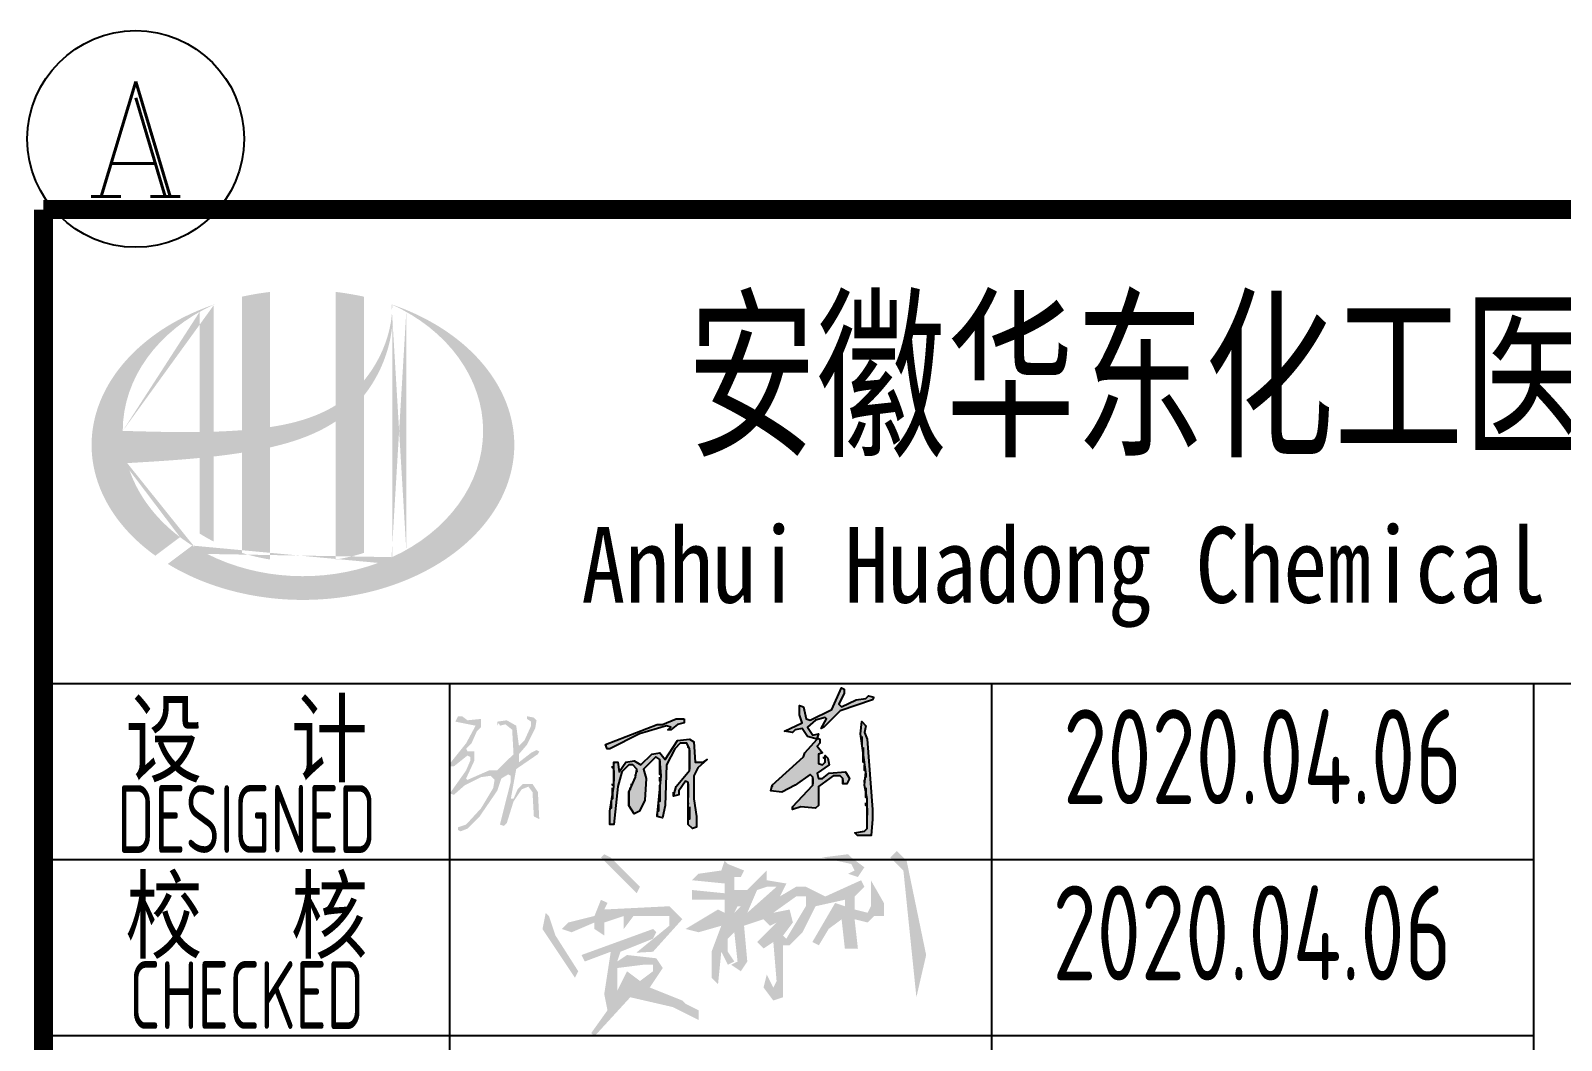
# Model space of a CAD drawing. Extents: x 4689302 to 7068445, y -422737 to 2032183.
# Drawn here: x 4753860 to 4759509, y -418305 to -414577 of the extents above; entities that cross this region are included whole.
import ezdxf
from ezdxf.enums import TextEntityAlignment as Align

# ---------------------------------------------------------------- set-up
doc = ezdxf.new("R2010")
doc.units = 0
doc.header["$LTSCALE"] = 1000
doc.header["$MEASUREMENT"] = 0
doc.layers.get('0').update_dxf_attribs({"linetype": 'CONTINUOUS'})
doc.layers.add('AXIS', color=3, linetype='CONTINUOUS')
doc.layers.add('AXIS_TEXT', color=7, linetype='CONTINUOUS')
doc.styles.add('_TCH_AXIS', font='COMPLEX', dxfattribs={"bigfont": 'GBCBIG'})
doc.styles.add('AHD_TQ', font='sceie.shx', dxfattribs={"bigfont": 'sceic.shx'})
doc.styles.add('AHD_TQ_S', font='')
doc.styles.add('COMPLEX', font='COMPLEX')
doc.styles.add('sceie', font='SCEIE', dxfattribs={"width": 0.75, "bigfont": 'SCEIC'})
doc.styles.get('AHD_TQ_S').set_extended_font_data('SimSun')

# ---------------------------------------------------------------- blocks, each defined once
blk = doc.blocks.new('_AXISO')
blk.add_circle((0, 0), 0.5)
at = {"layer": 'AXIS_TEXT', "style": 'COMPLEX', "width": 1.041667}
blk.add_attdef('A', text='', height=0.56, dxfattribs=at).set_placement((-0.25, -0.28), (0.25, -0.28), align=Align.FIT)

msp = doc.modelspace()

# ---------------------------------------------------------------- hatches: boundary and pattern name
h = msp.add_hatch(color=256)
edge = h.paths.add_edge_path()
edge.add_spline(control_points=[(4754743.7, -416115.7), (4754749.8, -416114.3), (4754755.9, -416112.9), (4754805, -416101), (4754847.6, -416088), (4754922.6, -416056.9), (4754955.5, -416039.9), (4754986.4, -416019.3)], knot_values=[61.629012, 61.629012, 61.629012, 61.629012, 63.330431, 63.330431, 75.353634, 75.353634, 85.398649, 85.398649, 85.398649, 85.398649], degree=3, periodic=0)
edge.add_line((4754986.4, -416019.3), (4754986.4, -416529.5))
edge.add_spline(control_points=[(4754986.4, -416529.5), (4755003.5, -416526.8), (4755020.5, -416523.5), (4755055.3, -416515.4), (4755073, -416510.6), (4755090.4, -416505.1)], knot_values=[4.908456, 4.908456, 4.908456, 4.908456, 4.992821, 4.992821, 5.083034, 5.083034, 5.083034, 5.083034], degree=3, periodic=0)
edge.add_line((4755090.4, -416505.1), (4755090.4, -415923.7))
edge.add_spline(control_points=[(4755090.4, -415923.7), (4755099, -415912.7), (4755107.2, -415901.4), (4755133.3, -415861.7), (4755149, -415831.8), (4755178.2, -415759), (4755189.4, -415715.2), (4755194.1, -415669.9), (4755194.3, -415668.6), (4755194.4, -415667.3)], knot_values=[97.991744, 97.991744, 97.991744, 97.991744, 101.64219, 101.64219, 110.337975, 110.337975, 121.934322, 121.934322, 122.270691, 122.270691, 122.270691, 122.270691], degree=3, periodic=0)
edge.add_line((4755194.4, -415667.3), (4755194.4, -415596.9))
edge.add_spline(control_points=[(4755194.4, -415596.9), (4755194.3, -415604.6), (4755193.9, -415612.2), (4755193.4, -415619.9)], knot_values=[126.194075, 126.194075, 126.194075, 126.194075, 128.396762, 128.396762, 128.396762, 128.396762], degree=3, periodic=0)
edge.add_spline(control_points=[(4755193.4, -415619.9), (4755192.9, -415626.1), (4755192.3, -415632.3), (4755191.5, -415638.5)], knot_values=[124.417049, 124.417049, 124.417049, 124.417049, 126.194075, 126.194075, 126.194075, 126.194075], degree=3, periodic=0)
edge.add_spline(control_points=[(4755191.5, -415638.5), (4755190.4, -415647.7), (4755188.9, -415656.8), (4755187.1, -415665.9)], knot_values=[121.80529, 121.80529, 121.80529, 121.80529, 124.417049, 124.417049, 124.417049, 124.417049], degree=3, periodic=0)
edge.add_spline(control_points=[(4755187.1, -415665.9), (4755184.7, -415678.1), (4755181.8, -415690.2), (4755178.3, -415702.2)], knot_values=[118.31574, 118.31574, 118.31574, 118.31574, 121.80529, 121.80529, 121.80529, 121.80529], degree=3, periodic=0)
edge.add_spline(control_points=[(4755178.3, -415702.2), (4755174.8, -415714.3), (4755170.7, -415726.3), (4755166.2, -415738.2)], knot_values=[114.795988, 114.795988, 114.795988, 114.795988, 118.31574, 118.31574, 118.31574, 118.31574], degree=3, periodic=0)
edge.add_spline(control_points=[(4755166.2, -415738.2), (4755161.7, -415749.9), (4755156.7, -415761.4), (4755151.3, -415772.8)], knot_values=[111.329641, 111.329641, 111.329641, 111.329641, 114.795988, 114.795988, 114.795988, 114.795988], degree=3, periodic=0)
edge.add_spline(control_points=[(4755151.3, -415772.8), (4755145.8, -415784.3), (4755139.8, -415795.7), (4755133.3, -415806.7)], knot_values=[107.79529, 107.79529, 107.79529, 107.79529, 111.329641, 111.329641, 111.329641, 111.329641], degree=3, periodic=0)
edge.add_spline(control_points=[(4755133.3, -415806.7), (4755127, -415817.6), (4755120.3, -415828.1), (4755113.2, -415838.4)], knot_values=[104.343579, 104.343579, 104.343579, 104.343579, 107.79529, 107.79529, 107.79529, 107.79529], degree=3, periodic=0)
edge.add_spline(control_points=[(4755113.2, -415838.4), (4755105.9, -415848.8), (4755098.3, -415858.8), (4755090.4, -415868.5)], knot_values=[100.8507, 100.8507, 100.8507, 100.8507, 104.343579, 104.343579, 104.343579, 104.343579], degree=3, periodic=0)
edge.add_line((4755090.4, -415868.5), (4755090.4, -415559.2))
edge.add_spline(control_points=[(4755090.4, -415559.2), (4755056.3, -415551.7), (4755021.5, -415545.8), (4754986.4, -415541.7)], knot_values=[4.423999, 4.423999, 4.423999, 4.423999, 4.558741, 4.558741, 4.558741, 4.558741], degree=3, periodic=0)
edge.add_line((4754986.4, -415541.7), (4754986.4, -415959.8))
edge.add_spline(control_points=[(4754986.4, -415959.8), (4754914.4, -416004.4), (4754830.2, -416027.6), (4754743.7, -416040.6)], knot_values=[63.246215, 63.246215, 63.246215, 63.246215, 87.689124, 87.689124, 87.689124, 87.689124], degree=3, periodic=0)
edge.add_line((4754743.7, -416040.6), (4754743.7, -415541.7))
edge.add_spline(control_points=[(4754743.7, -415541.7), (4754708.5, -415545.8), (4754673.8, -415551.7), (4754639.7, -415559.2)], knot_values=[4.866038, 4.866038, 4.866038, 4.866038, 5.000777, 5.000777, 5.000777, 5.000777], degree=3, periodic=0)
edge.add_line((4754639.7, -415559.2), (4754639.7, -416052.1))
edge.add_spline(control_points=[(4754639.7, -416052.1), (4754638, -416052.2), (4754603.1, -416054.8), (4754568.5, -416056.6), (4754535.7, -416057.6)], knot_values=[43.657356, 43.657356, 43.657356, 43.657356, 44.134253, 53.497092, 53.497092, 53.497092, 53.497092], degree=3, periodic=0)
edge.add_line((4754535.7, -416057.6), (4754535.7, -415588.5))
edge.add_spline(control_points=[(4754535.7, -415588.5), (4754518.7, -415594.3), (4754501.9, -415600.6), (4754485.5, -415607.4)], knot_values=[5.14157, 5.14157, 5.14157, 5.14157, 5.212921, 5.212921, 5.212921, 5.212921], degree=3, periodic=0)
edge.add_spline(control_points=[(4754485.5, -415607.4), (4754478.6, -415610.2), (4754471.8, -415613.1), (4754439.5, -415627.3), (4754415, -415639.5), (4754391.5, -415652.7)], knot_values=[5.212921, 5.212921, 5.212921, 5.212921, 5.24296, 5.24296, 5.355623, 5.355623, 5.355623, 5.355623], degree=3, periodic=0)
edge.add_spline(control_points=[(4754391.5, -415652.7), (4754376.6, -415661.1), (4754362.2, -415669.8), (4754348.2, -415678.9)], knot_values=[5.355623, 5.355623, 5.355623, 5.355623, 5.426974, 5.426974, 5.426974, 5.426974], degree=3, periodic=0)
edge.add_spline(control_points=[(4754348.2, -415678.9), (4754340.8, -415683.8), (4754333.5, -415688.7), (4754320, -415698.2), (4754313.8, -415702.7), (4754307.6, -415707.3)], knot_values=[5.426974, 5.426974, 5.426974, 5.426974, 5.464765, 5.464765, 5.498325, 5.498325, 5.498325, 5.498325], degree=3, periodic=0)
edge.add_spline(control_points=[(4754307.6, -415707.3), (4754281.6, -415726.9), (4754257.5, -415747.7), (4754235.6, -415769.7)], knot_values=[5.498325, 5.498325, 5.498325, 5.498325, 5.641027, 5.641027, 5.641027, 5.641027], degree=3, periodic=0)
edge.add_spline(control_points=[(4754235.6, -415769.7), (4754228.6, -415776.7), (4754221.9, -415783.8), (4754201.4, -415806.4), (4754188.5, -415822.2), (4754176.7, -415838.4)], knot_values=[5.641027, 5.641027, 5.641027, 5.641027, 5.686569, 5.686569, 5.783729, 5.783729, 5.783729, 5.783729], degree=3, periodic=0)
edge.add_spline(control_points=[(4754176.7, -415838.4), (4754161.6, -415859.2), (4754148.3, -415880.6), (4754135.2, -415905.6), (4754133.6, -415908.7), (4754132, -415911.9)], knot_values=[5.783729, 5.783729, 5.783729, 5.783729, 5.908374, 5.908374, 5.92643, 5.92643, 5.92643, 5.92643], degree=3, periodic=0)
edge.add_spline(control_points=[(4754132, -415911.9), (4754119.5, -415937), (4754109.5, -415962.7), (4754102, -415988.6)], knot_values=[5.92643, 5.92643, 5.92643, 5.92643, 6.069132, 6.069132, 6.069132, 6.069132], degree=3, periodic=0)
edge.add_spline(control_points=[(4754102, -415988.6), (4754098.8, -415999.7), (4754096, -416010.9), (4754090.6, -416037), (4754088.4, -416052.1), (4754086.9, -416067.1)], knot_values=[6.069132, 6.069132, 6.069132, 6.069132, 6.130179, 6.130179, 6.211834, 6.211834, 6.211834, 6.211834], degree=3, periodic=0)
edge.add_spline(control_points=[(4754086.9, -416067.1), (4754085.7, -416080.3), (4754085, -416093.5), (4754085, -416106.7)], knot_values=[6.211834, 6.211834, 6.211834, 6.211834, 6.283185, 6.283185, 6.283185, 6.283185], degree=3, periodic=0)
edge.add_spline(control_points=[(4754085, -416106.7), (4754085, -416116), (4754085.4, -416125.4), (4754086, -416134.7)], knot_values=[6.283185, 6.283185, 6.283185, 6.283185, 6.333655, 6.333655, 6.333655, 6.333655], degree=3, periodic=0)
edge.add_spline(control_points=[(4754086, -416134.7), (4754087.2, -416153.3), (4754089.8, -416171.9), (4754093.5, -416190.5)], knot_values=[6.333655, 6.333655, 6.333655, 6.333655, 6.434594, 6.434594, 6.434594, 6.434594], degree=3, periodic=0)
edge.add_spline(control_points=[(4754093.5, -416190.5), (4754093.8, -416191.7), (4754094, -416192.9), (4754098, -416211.4), (4754102.7, -416228.6), (4754108.6, -416245.6)], knot_values=[6.434594, 6.434594, 6.434594, 6.434594, 6.441278, 6.441278, 6.535532, 6.535532, 6.535532, 6.535532], degree=3, periodic=0)
edge.add_spline(control_points=[(4754108.6, -416245.6), (4754114.8, -416263.8), (4754122.3, -416281.9), (4754131.1, -416299.7)], knot_values=[6.535532, 6.535532, 6.535532, 6.535532, 6.636471, 6.636471, 6.636471, 6.636471], degree=3, periodic=0)
edge.add_spline(control_points=[(4754131.1, -416299.7), (4754133.3, -416304.1), (4754135.6, -416308.6), (4754144.9, -416326.2), (4754152.6, -416339.3), (4754161, -416352.1)], knot_values=[6.636471, 6.636471, 6.636471, 6.636471, 6.661894, 6.661894, 6.73741, 6.73741, 6.73741, 6.73741], degree=3, periodic=0)
edge.add_spline(control_points=[(4754161, -416352.1), (4754172.2, -416369.3), (4754184.5, -416386.1), (4754198.1, -416402.5)], knot_values=[6.73741, 6.73741, 6.73741, 6.73741, 6.838349, 6.838349, 6.838349, 6.838349], degree=3, periodic=0)
edge.add_spline(control_points=[(4754198.1, -416402.5), (4754204, -416409.6), (4754210.1, -416416.7), (4754224.7, -416432.6), (4754233.2, -416441.5), (4754242.1, -416450.1)], knot_values=[6.838349, 6.838349, 6.838349, 6.838349, 6.88251, 6.88251, 6.939288, 6.939288, 6.939288, 6.939288], degree=3, periodic=0)
edge.add_spline(control_points=[(4754242.1, -416450.1), (4754257.9, -416465.5), (4754274.7, -416480.3), (4754292.6, -416494.5)], knot_values=[6.939288, 6.939288, 6.939288, 6.939288, 7.040227, 7.040227, 7.040227, 7.040227], degree=3, periodic=0)
edge.add_spline(control_points=[(4754292.6, -416494.5), (4754301.6, -416501.6), (4754310.8, -416508.6), (4754320.2, -416515.3)], knot_values=[7.040227, 7.040227, 7.040227, 7.040227, 7.090696, 7.090696, 7.090696, 7.090696], degree=3, periodic=0)
edge.add_line((4754320.2, -416515.3), (4754411.4, -416447))
edge.add_ellipse((4754865, -416054.7), major_axis=(665, 0), ratio=0.806676, start_angle=192.819, end_angle=226.9853, ccw=False)
edge.add_spline(control_points=[(4754216.6, -416173.7), (4754240.6, -416172.2), (4754264.7, -416170.8), (4754353.4, -416165.3), (4754418.2, -416160.9), (4754483.7, -416154.6)], knot_values=[11.398263, 11.398263, 11.398263, 11.398263, 18.40729, 18.40729, 37.18094, 37.18094, 37.18094, 37.18094], degree=3, periodic=0)
edge.add_line((4754483.7, -416154.6), (4754483.7, -416433.7))
edge.add_spline(control_points=[(4754483.7, -416433.7), (4754487.3, -416435.9), (4754490.9, -416438.1), (4754507.8, -416448.3), (4754521.6, -416455.9), (4754535.7, -416463.1)], knot_values=[4.049945, 4.049945, 4.049945, 4.049945, 4.072021, 4.072021, 4.153257, 4.153257, 4.153257, 4.153257], degree=3, periodic=0)
edge.add_line((4754535.7, -416463.1), (4754535.7, -416149.2))
edge.add_spline(control_points=[(4754535.7, -416149.2), (4754567.9, -416145.5), (4754600.3, -416141.3), (4754635.1, -416135.9), (4754637.4, -416135.5), (4754639.7, -416135.2)], knot_values=[42.135009, 42.135009, 42.135009, 42.135009, 51.307228, 51.307228, 51.948574, 51.948574, 51.948574, 51.948574], degree=3, periodic=0)
edge.add_line((4754639.7, -416135.2), (4754639.7, -416505.1))
edge.add_spline(control_points=[(4754639.7, -416505.1), (4754673.3, -416515.7), (4754708.2, -416523.9), (4754743.7, -416529.5)], knot_values=[4.34174, 4.34174, 4.34174, 4.34174, 4.516316, 4.516316, 4.516316, 4.516316], degree=3, periodic=0)
edge.add_line((4754743.7, -416529.5), (4754743.7, -416115.7))
edge = h.paths.add_edge_path(flags=16)
edge.add_ellipse((4754865, -416054.7), major_axis=(665, 0), ratio=0.806676, start_angle=124.9875, end_angle=179.999, ccw=False)
edge.add_line((4754483.7, -415615.2), (4754483.7, -416058.8))
edge.add_spline(control_points=[(4754483.7, -416058.8), (4754388.4, -416060.1), (4754294.4, -416057.1), (4754200, -416054.7)], knot_values=[11.27373, 11.27373, 11.27373, 11.27373, 38.687513, 38.687513, 38.687513, 38.687513], degree=3, periodic=0)
edge = h.paths.add_edge_path()
edge.add_spline(control_points=[(4754366.2, -416545.8), (4754397.3, -416564.8), (4754430.4, -416582.1), (4754515, -416619.3), (4754568.3, -416637.2), (4754679, -416663.7), (4754736.5, -416672.5), (4754852.6, -416680.2), (4754911.3, -416679.3), (4755026.9, -416667.8), (4755083.7, -416657.3), (4755192.8, -416627.2), (4755244.9, -416607.7), (4755341.8, -416560.8), (4755386.6, -416533.5), (4755466.5, -416472.5), (4755501.7, -416439), (4755561, -416367.5), (4755585.2, -416329.6), (4755621.5, -416251.5), (4755633.8, -416211.3), (4755646.4, -416130.1), (4755646.7, -416089.1), (4755635.2, -416007.6), (4755623.4, -415967.1), (4755587.8, -415888.4), (4755564, -415850.2), (4755505.2, -415778), (4755470.1, -415744), (4755390.3, -415682.4), (4755345.6, -415654.7), (4755264.4, -415614.9), (4755230, -415600.7), (4755194.4, -415588.5)], knot_values=[0.886421, 0.886421, 0.886421, 0.886421, 1.040557, 1.040557, 1.261172, 1.261172, 1.481788, 1.481788, 1.702404, 1.702404, 1.92302, 1.92302, 2.143636, 2.143636, 2.364252, 2.364252, 2.584868, 2.584868, 2.805484, 2.805484, 3.026099, 3.026099, 3.246715, 3.246715, 3.46852, 3.46852, 3.690325, 3.690325, 3.91213, 3.91213, 4.133935, 4.133935, 4.283209, 4.283209, 4.283209, 4.283209], degree=3, periodic=0)
edge.add_line((4755194.4, -415588.5), (4755194.4, -415588.5))
edge.add_spline(control_points=[(4755194.4, -415588.6), (4755194.4, -415591.4), (4755194.4, -415594.1), (4755194.4, -415596.9)], knot_values=[128.396762, 128.396762, 128.396762, 128.396762, 129.192193, 129.192193, 129.192193, 129.192193], degree=3, periodic=0)
edge.add_line((4755194.4, -415596.9), (4755194.4, -416520.8))
edge.add_ellipse((4754865, -416054.7), major_axis=(665, 0), ratio=0.806676, start_angle=232.1054, end_angle=299.6833, ccw=False)
edge.add_line((4754456.6, -416478.1), (4754366.2, -416545.8))
edge = h.paths.add_edge_path(flags=16)
edge.add_ellipse((4754865, -416054.7), major_axis=(665, 0), ratio=0.806676, start_angle=304.9875, end_angle=415.0121, ccw=False)
edge.add_line((4755246.4, -416494.2), (4755246.4, -415615.2))
at = {"linetype": 'Continuous'}
h = msp.add_hatch(color=0, dxfattribs=at)
h.paths.add_polyline_path([(4755522.2, -417148.1), (4755522.2, -417118.1), (4755472.2, -417123.1), (4755452.2, -417108.1), (4755437.2, -417108.1), (4755427.2, -417128.1), (4755502.2, -417143.1), (4755467.2, -417208.1), (4755407.2, -417283.1), (4755407.2, -417293.1), (4755422.2, -417293.1), (4755472.2, -417253.1), (4755482.2, -417258.1), (4755482.2, -417273.1), (4755467.2, -417308.1), (4755407.2, -417393.1), (4755422.2, -417398.1), (4755462.2, -417363.1), (4755522.2, -417333.1), (4755557.2, -417328.1), (4755572.2, -417343.1), (4755567.2, -417373.1), (4755522.2, -417448.1), (4755467.2, -417508.1), (4755437.2, -417518.1), (4755437.2, -417528.1), (4755447.2, -417533.1), (4755472.2, -417523.1), (4755517.2, -417478.1), (4755582.2, -417383.1), (4755597.2, -417338.1), (4755622.2, -417323.1), (4755632.2, -417328.1), (4755632.2, -417348.1), (4755592.2, -417508.1), (4755607.2, -417513.1), (4755617.2, -417503.1), (4755642.2, -417423.1), (4755672.2, -417378.1), (4755697.2, -417368.1), (4755712.2, -417388.1), (4755717.2, -417478.1), (4755737.2, -417488.1), (4755732.2, -417388.1), (4755712.2, -417358.1), (4755677.2, -417358.1), (4755657.2, -417378.1), (4755642.2, -417413.1), (4755632.2, -417413.1), (4755652.2, -417303.1), (4755732.2, -417248.1), (4755737.2, -417238.1), (4755727.2, -417233.1), (4755707.2, -417243.1), (4755662.2, -417278.1), (4755662.2, -417248.1), (4755692.2, -417213.1), (4755722.2, -417153.1), (4755727.2, -417123.1), (4755717.2, -417113.1), (4755692.2, -417108.1), (4755692.2, -417118.1), (4755707.2, -417128.1), (4755707.2, -417143.1), (4755682.2, -417198.1), (4755662.2, -417218.1), (4755652.2, -417143.1), (4755617.2, -417123.1), (4755582.2, -417128.1), (4755582.2, -417143.1), (4755587.2, -417133.1), (4755592.2, -417143.1), (4755612.2, -417138.1), (4755637.2, -417158.1), (4755642.2, -417248.1), (4755582.2, -417308.1), (4755552.2, -417308.1), (4755472.2, -417343.1), (4755467.2, -417338.1), (4755497.2, -417273.1), (4755497.2, -417238.1), (4755472.2, -417238.1), (4755467.2, -417228.1), (4755487.2, -417208.1), (4755507.2, -417163.1)])
h.paths.add_polyline_path([(4756107.2, -417173.1), (4756207.2, -417143.1), (4756222.2, -417148.1), (4756212.2, -417158.1), (4756222.2, -417158.1), (4756247.2, -417138.1), (4756272.2, -417133.1), (4756272.2, -417118.1), (4756242.2, -417118.1), (4756192.2, -417138.1), (4756172.2, -417138.1), (4755982.2, -417213.1), (4755987.2, -417228.1), (4755997.2, -417228.1)])
h.paths.add_polyline_path([(4756042.2, -417313.1), (4756067.2, -417288.1), (4756082.2, -417288.1), (4756097.2, -417303.1), (4756092.2, -417333.1), (4756067.2, -417388.1), (4756067.2, -417438.1), (4756087.2, -417468.1), (4756107.2, -417458.1), (4756127.2, -417418.1), (4756132.2, -417338.1), (4756122.2, -417303.1), (4756167.2, -417258.1), (4756182.2, -417268.1), (4756187.2, -417328.1), (4756172.2, -417478.1), (4756192.2, -417483.1), (4756202.2, -417438.1), (4756207.2, -417288.1), (4756237.2, -417228.1), (4756257.2, -417208.1), (4756282.2, -417208.1), (4756292.2, -417228.1), (4756292.2, -417308.1), (4756242.2, -417368.1), (4756232.2, -417403.1), (4756252.2, -417398.1), (4756252.2, -417383.1), (4756277.2, -417348.1), (4756287.2, -417353.1), (4756287.2, -417508.1), (4756302.2, -417523.1), (4756317.2, -417518.1), (4756317.2, -417478.1), (4756307.2, -417413.1), (4756307.2, -417328.1), (4756322.2, -417298.1), (4756357.2, -417268.1), (4756342.2, -417278.1), (4756312.2, -417278.1), (4756307.2, -417203.1), (4756292.2, -417193.1), (4756247.2, -417198.1), (4756202.2, -417268.1), (4756182.2, -417243.1), (4756152.2, -417248.1), (4756112.2, -417288.1), (4756087.2, -417273.1), (4756057.2, -417278.1), (4756032.2, -417313.1), (4756027.2, -417278.1), (4756012.2, -417278.1), (4756012.2, -417283.1), (4756012.2, -417368.1), (4755997.2, -417458.1), (4755997.2, -417508.1), (4756012.2, -417508.1), (4756027.2, -417368.1)])
h.paths.add_polyline_path([(4756757.2, -417123.1), (4756792.2, -417113.1), (4756797.2, -417118.1), (4756777.2, -417153.1), (4756787.2, -417148.1), (4756847.2, -417088.1), (4756967.2, -417048.1), (4756972.2, -417038.1), (4756952.2, -417033.1), (4756942.2, -417043.1), (4756907.2, -417048.1), (4756852.2, -417073.1), (4756842.2, -417063.1), (4756862.2, -417023.1), (4756862.2, -417008.1), (4756852.2, -417003.1), (4756817.2, -417083.1), (4756737.2, -417123.1), (4756722.2, -417118.1), (4756712.2, -417073.1), (4756697.2, -417068.1), (4756697.2, -417103.1), (4756707.2, -417133.1), (4756642.2, -417163.1), (4756672.2, -417168.1), (4756682.2, -417158.1), (4756707.2, -417153.1), (4756727.2, -417183.1), (4756762.2, -417193.1), (4756717.2, -417243.1), (4756712.2, -417258.1), (4756597.2, -417363.1), (4756592.2, -417383.1), (4756632.2, -417388.1), (4756682.2, -417363.1), (4756737.2, -417323.1), (4756747.2, -417333.1), (4756747.2, -417363.1), (4756672.2, -417443.1), (4756672.2, -417453.1), (4756702.2, -417443.1), (4756757.2, -417448.1), (4756767.2, -417438.1), (4756767.2, -417368.1), (4756822.2, -417328.1), (4756847.2, -417328.1), (4756857.2, -417338.1), (4756857.2, -417358.1), (4756872.2, -417358.1), (4756882.2, -417338.1), (4756867.2, -417313.1), (4756807.2, -417318.1), (4756782.2, -417338.1), (4756767.2, -417338.1), (4756762.2, -417318.1), (4756807.2, -417288.1), (4756802.2, -417263.1), (4756792.2, -417253.1), (4756792.2, -417278.1), (4756782.2, -417288.1), (4756767.2, -417283.1), (4756767.2, -417248.1), (4756782.2, -417243.1), (4756762.2, -417218.1), (4756772.2, -417208.1), (4756772.2, -417193.1), (4756762.2, -417188.1), (4756767.2, -417173.1), (4756747.2, -417178.1), (4756727.2, -417148.1)])
h.paths.add_polyline_path([(4756947.2, -417193.1), (4756937.2, -417168.1), (4756942.2, -417143.1), (4756927.2, -417128.1), (4756922.2, -417173.1), (4756942.2, -417313.1), (4756937.2, -417363.1), (4756947.2, -417413.1), (4756947.2, -417523.1), (4756937.2, -417533.1), (4756902.2, -417538.1), (4756912.2, -417548.1), (4756962.2, -417548.1), (4756967.2, -417488.1), (4756967.2, -417453.1)])
h = msp.add_hatch(color=0)
h.dxf.hatch_style = 1
h.paths.add_polyline_path([(4756001, -417629.7), (4755977, -417617.7), (4755965, -417629.7), (4756097, -417761.7), (4756109, -417737.7)])
h = msp.add_hatch(color=0)
h.dxf.hatch_style = 1
h.paths.add_polyline_path([(4756493, -417677.7), (4756433, -417653.7), (4756421, -417641.7), (4756409, -417677.7), (4756325, -417689.7), (4756301, -417713.7), (4756421, -417725.7), (4756421, -417761.7), (4756301, -417749.7), (4756301, -417785.7), (4756421, -417785.7), (4756421, -417833.7), (4756397, -417821.7), (4756277, -417893.7), (4756325, -417905.7), (4756409, -417881.7), (4756373, -417977.7), (4756373, -418073.7), (4756397, -418097.7), (4756409, -417977.7), (4756433, -418025.7), (4756457, -418013.7), (4756433, -417977.7), (4756433, -417929.7), (4756457, -417905.7), (4756469, -418013.7), (4756445, -418025.7), (4756481, -418049.7), (4756505, -418013.7), (4756493, -417881.7), (4756565, -417857.7), (4756589, -417881.7), (4756613, -417869.7), (4756541, -417941.7), (4756565, -417965.7), (4756601, -417941.7), (4756613, -418085.7), (4756601, -418109.7), (4756577, -418061.7), (4756565, -418109.7), (4756601, -418157.7), (4756637, -418145.7), (4756637, -417953.7), (4756661, -417953.7), (4756709, -417905.7), (4756757, -417809.7), (4756865, -417785.7), (4756865, -417809.7), (4756829, -417797.7), (4756745, -417941.7), (4756769, -417953.7), (4756805, -417893.7), (4756853, -417857.7), (4756865, -417965.7), (4756913, -417965.7), (4756901, -417857.7), (4756949, -417869.7), (4756973, -417845.7), (4757009, -417845.7), (4757009, -417797.7), (4756961, -417713.7), (4756961, -417809.7), (4756949, -417833.7), (4756901, -417821.7), (4756901, -417773.7), (4756937, -417737.7), (4756925, -417713.7), (4756793, -417773.7), (4756721, -417737.7), (4756685, -417737.7), (4756625, -417773.7), (4756649, -417725.7), (4756577, -417713.7), (4756577, -417677.7), (4756505, -417749.7), (4756457, -417749.7), (4756457, -417701.7), (4756481, -417701.7)])
h.paths.add_polyline_path([(4756469, -417809.7), (4756481, -417809.7), (4756457, -417833.7)], flags=16)
h.paths.add_polyline_path([(4756541, -417749.7), (4756577, -417737.7), (4756613, -417737.7), (4756505, -417833.7)], flags=16)
h.paths.add_polyline_path([(4756601, -417833.7), (4756685, -417773.7), (4756721, -417773.7), (4756721, -417809.7), (4756649, -417929.7), (4756637, -417917.7), (4756673, -417869.7), (4756661, -417821.7)], flags=16)
h = msp.add_hatch(color=0)
h.dxf.hatch_style = 1
h.paths.add_polyline_path([(4756889, -417629.7), (4756877, -417617.7), (4756781, -417629.7), (4756889, -417653.7), (4756901, -417677.7), (4756877, -417689.7), (4756913, -417701.7), (4756937, -417665.7)])
h.paths.add_polyline_path([(4757069, -417617.7), (4757057, -417605.7), (4757033, -417629.7), (4757081, -417677.7), (4757129, -418145.7), (4757165, -417989.7), (4757093, -417641.7)])
h = msp.add_hatch(color=0)
h.dxf.hatch_style = 1
h.paths.add_polyline_path([(4755797, -417917.7), (4755773, -417845.7), (4755761, -417833.7), (4755749, -417893.7), (4755869, -418073.7), (4755881, -418049.7)])
h.paths.add_polyline_path([(4755941, -417869.7), (4755941, -417893.7), (4755977, -417917.7), (4755977, -417869.7), (4756049, -417845.7), (4756049, -417893.7), (4756085, -417845.7), (4756217, -417845.7), (4756217, -417881.7), (4756095.2, -417981.3), (4756157, -417977.7), (4756265, -417857.7), (4756217, -417809.7), (4755977, -417821.7), (4755989, -417797.7), (4755965, -417785.7), (4755941, -417845.7), (4755845, -417869.7), (4755821, -417893.7), (4755857, -417905.7)])
h.paths.add_polyline_path([(4756157, -417929.7), (4756169, -417905.7), (4756157, -417893.7), (4755893, -417989.7), (4755905, -418013.7), (4756001, -417977.7), (4755977, -418133.7), (4755989, -418193.7), (4755929, -418277.7), (4755941, -418289.7), (4756073, -418145.7), (4756229, -418181.7), (4756325, -418229.7), (4756325, -418193.7), (4756277, -418169.7), (4756265, -418157.7), (4756145, -418109.7), (4756193, -418037.7), (4756169, -418001.7), (4756061, -417989.7), (4756025, -418013.7), (4756037, -417977.7)])
h.paths.add_polyline_path([(4756025, -418037.7), (4756121, -418025.7), (4756157, -418025.7), (4756157, -418049.7), (4756109, -418085.7), (4756061, -418049.7), (4756025, -418121.7)], flags=16)

# ---------------------------------------------------------------- linework, layer by layer
for p, q in [((4753907.2, -416987.3), (4764907.2, -416987.3)), ((4755407.2, -420237.3), (4755407.2, -416987.3)), ((4757407.2, -420237.3), (4757407.2, -416987.3)), ((4757407.2, -420237.3), (4757407.2, -416987.3)), ((4759407.2, -420237.3), (4759407.2, -416987.3)), ((4753907.2, -417637.3), (4759407.2, -417637.3)), ((4753907.2, -418287.3), (4759407.2, -418287.3))]:
    msp.add_line(p, q)
at = {"const_width": 70}
for points in [[(4771907.2, -415237.3), (4753907.2, -415237.3)], [(4753907.2, -415237.3), (4753907.2, -421237.3)]]:
    msp.add_lwpolyline(points, dxfattribs=at)
at = {"color": 0, "linetype": 'Continuous'}
for points in [[(4756972.2, -417038.1), (4756967.2, -417048.1), (4756847.2, -417088.1), (4756787.2, -417148.1), (4756777.2, -417153.1), (4756797.2, -417118.1), (4756792.2, -417113.1), (4756757.2, -417123.1), (4756727.2, -417148.1), (4756747.2, -417178.1), (4756767.2, -417173.1), (4756762.2, -417188.1), (4756772.2, -417193.1), (4756772.2, -417208.1), (4756762.2, -417218.1), (4756782.2, -417243.1), (4756767.2, -417248.1), (4756767.2, -417283.1), (4756782.2, -417288.1), (4756792.2, -417278.1), (4756792.2, -417253.1), (4756802.2, -417263.1), (4756807.2, -417288.1), (4756762.2, -417318.1), (4756767.2, -417338.1), (4756782.2, -417338.1), (4756807.2, -417318.1), (4756867.2, -417313.1), (4756882.2, -417338.1), (4756872.2, -417358.1), (4756857.2, -417358.1), (4756857.2, -417338.1), (4756847.2, -417328.1), (4756822.2, -417328.1), (4756767.2, -417368.1), (4756767.2, -417438.1), (4756757.2, -417448.1), (4756702.2, -417443.1), (4756672.2, -417453.1), (4756672.2, -417443.1), (4756747.2, -417363.1), (4756747.2, -417333.1), (4756737.2, -417323.1), (4756682.2, -417363.1), (4756632.2, -417388.1), (4756592.2, -417383.1), (4756597.2, -417363.1), (4756712.2, -417258.1), (4756717.2, -417243.1), (4756762.2, -417193.1), (4756727.2, -417183.1), (4756707.2, -417153.1), (4756682.2, -417158.1), (4756672.2, -417168.1), (4756642.2, -417163.1), (4756707.2, -417133.1), (4756697.2, -417103.1), (4756697.2, -417068.1), (4756712.2, -417073.1), (4756722.2, -417118.1), (4756737.2, -417123.1), (4756817.2, -417083.1), (4756852.2, -417003.1), (4756862.2, -417008.1), (4756862.2, -417023.1), (4756842.2, -417063.1), (4756852.2, -417073.1), (4756907.2, -417048.1), (4756942.2, -417043.1), (4756952.2, -417033.1), (4756972.2, -417038.1)], [(4756272.2, -417118.1), (4756272.2, -417133.1), (4756247.2, -417138.1), (4756222.2, -417158.1), (4756212.2, -417158.1), (4756222.2, -417148.1), (4756207.2, -417143.1), (4756107.2, -417173.1), (4755997.2, -417228.1), (4755987.2, -417228.1), (4755982.2, -417213.1), (4756172.2, -417138.1), (4756192.2, -417138.1), (4756242.2, -417118.1), (4756272.2, -417118.1)], [(4756967.2, -417453.1), (4756967.2, -417488.1), (4756962.2, -417548.1), (4756912.2, -417548.1), (4756902.2, -417538.1), (4756937.2, -417533.1), (4756947.2, -417523.1), (4756947.2, -417413.1), (4756937.2, -417363.1), (4756942.2, -417313.1), (4756922.2, -417173.1), (4756927.2, -417128.1), (4756942.2, -417143.1), (4756937.2, -417168.1), (4756947.2, -417193.1), (4756967.2, -417453.1)], [(4756342.2, -417278.1), (4756357.2, -417268.1), (4756322.2, -417298.1), (4756307.2, -417328.1), (4756307.2, -417413.1), (4756317.2, -417478.1), (4756317.2, -417518.1), (4756302.2, -417523.1), (4756287.2, -417508.1), (4756287.2, -417353.1), (4756277.2, -417348.1), (4756252.2, -417383.1), (4756252.2, -417398.1), (4756232.2, -417403.1), (4756242.2, -417368.1), (4756292.2, -417308.1), (4756292.2, -417228.1), (4756282.2, -417208.1), (4756257.2, -417208.1), (4756237.2, -417228.1), (4756207.2, -417288.1), (4756202.2, -417438.1), (4756192.2, -417483.1), (4756172.2, -417478.1), (4756187.2, -417328.1), (4756182.2, -417268.1), (4756167.2, -417258.1), (4756122.2, -417303.1), (4756132.2, -417338.1), (4756127.2, -417418.1), (4756107.2, -417458.1), (4756087.2, -417468.1), (4756067.2, -417438.1), (4756067.2, -417388.1), (4756092.2, -417333.1), (4756097.2, -417303.1), (4756082.2, -417288.1), (4756067.2, -417288.1), (4756042.2, -417313.1), (4756027.2, -417368.1), (4756012.2, -417508.1), (4755997.2, -417508.1), (4755997.2, -417458.1), (4756012.2, -417368.1), (4756012.2, -417278.1), (4756027.2, -417278.1), (4756032.2, -417313.1), (4756057.2, -417278.1), (4756087.2, -417273.1), (4756112.2, -417288.1), (4756152.2, -417248.1), (4756182.2, -417243.1), (4756202.2, -417268.1), (4756247.2, -417198.1), (4756292.2, -417193.1), (4756307.2, -417203.1), (4756312.2, -417278.1), (4756342.2, -417278.1)], [(4756927.2, -417183.1), (4756927.2, -417213.1), (4756927.2, -417183.1)], [(4756287.2, -417218.1), (4756287.2, -417223.1), (4756287.2, -417218.1)], [(4756292.2, -417233.1), (4756292.2, -417303.1), (4756292.2, -417233.1)], [(4756787.2, -417258.1), (4756787.2, -417263.1), (4756787.2, -417258.1)], [(4756932.2, -417223.1), (4756932.2, -417278.1), (4756932.2, -417223.1)], [(4756007.2, -417293.1), (4756007.2, -417298.1), (4756007.2, -417293.1)], [(4756012.2, -417278.1), (4756012.2, -417283.1), (4756012.2, -417278.1)], [(4756012.2, -417308.1), (4756012.2, -417348.1), (4756012.2, -417308.1)], [(4756097.2, -417308.1), (4756097.2, -417313.1), (4756097.2, -417308.1)], [(4756182.2, -417273.1), (4756182.2, -417323.1), (4756182.2, -417273.1)], [(4756937.2, -417288.1), (4756937.2, -417308.1), (4756937.2, -417288.1)], [(4756007.2, -417358.1), (4756007.2, -417363.1), (4756007.2, -417358.1)], [(4756007.2, -417373.1), (4756007.2, -417413.1), (4756007.2, -417373.1)], [(4756072.2, -417373.1), (4756072.2, -417378.1), (4756072.2, -417373.1)], [(4756077.2, -417358.1), (4756077.2, -417363.1), (4756077.2, -417358.1)], [(4756092.2, -417323.1), (4756092.2, -417328.1), (4756092.2, -417323.1)], [(4756182.2, -417333.1), (4756182.2, -417348.1), (4756182.2, -417333.1)], [(4756182.2, -417363.1), (4756182.2, -417423.1), (4756182.2, -417363.1)], [(4756287.2, -417358.1), (4756287.2, -417408.1), (4756287.2, -417358.1)], [(4756597.2, -417363.1), (4756597.2, -417368.1), (4756597.2, -417363.1)], [(4756747.2, -417338.1), (4756747.2, -417358.1), (4756747.2, -417338.1)], [(4756857.2, -417343.1), (4756857.2, -417358.1), (4756857.2, -417343.1)], [(4756937.2, -417343.1), (4756937.2, -417353.1), (4756937.2, -417343.1)], [(4756942.2, -417318.1), (4756942.2, -417333.1), (4756942.2, -417318.1)], [(4756942.2, -417373.1), (4756942.2, -417408.1), (4756942.2, -417373.1)], [(4756002.2, -417423.1), (4756002.2, -417448.1), (4756002.2, -417423.1)], [(4756067.2, -417388.1), (4756067.2, -417438.1), (4756067.2, -417388.1)], [(4756232.2, -417388.1), (4756232.2, -417403.1), (4756232.2, -417388.1)], [(4756287.2, -417428.1), (4756287.2, -417433.1), (4756287.2, -417428.1)], [(4756942.2, -417428.1), (4756942.2, -417438.1), (4756942.2, -417428.1)], [(4756172.2, -417468.1), (4756172.2, -417478.1), (4756172.2, -417468.1)], [(4756177.2, -417433.1), (4756177.2, -417458.1), (4756177.2, -417433.1)], [(4756292.2, -417443.1), (4756292.2, -417488.1), (4756292.2, -417443.1)], [(4756672.2, -417443.1), (4756672.2, -417453.1), (4756672.2, -417443.1)], [(4756947.2, -417448.1), (4756947.2, -417473.1), (4756947.2, -417448.1)]]:
    msp.add_lwpolyline(points, dxfattribs=at)

# ---------------------------------------------------------------- block references
at = {"layer": 'AXIS', "color": 0}
ref = msp.add_blockref('_AXISO', (4754247.8, -414976.8), dxfattribs=dict(at, xscale=800, yscale=800, zscale=800))
ref.add_attrib('A', 'A', dxfattribs={"layer": 'AXIS_TEXT', "color": 0, "height": 425.2, "style": '_TCH_AXIS'}).set_placement((4754065.6, -415189.4), (4754430, -415189.4), align=Align.FIT)

# ---------------------------------------------------------------- texts
for s, height, style, width, p in [('安徽华东化工医药工程有限责任公司', 500, 'AHD_TQ_S', 0.7, (4760102.1, -415837.3)), ('Anhui Huadong Chemical & Medical Engineering Co.,Ltd', 280, 'AHD_TQ_S', 0.85, (4760102.1, -416587.3)), ('DESIGNED', 250, 'AHD_TQ', 0.75, (4754657.2, -417487.3)), ('CHECKED', 250, 'AHD_TQ', 0.75, (4754657.2, -418137.3))]:
    msp.add_text(s, height=height, dxfattribs=dict(style=style, width=width)).set_placement(p, align=Align.MIDDLE)
at = {"style": 'AHD_TQ'}
for s, p in [('设  计', (4754657.2, -417187.3)), ('校  核', (4754657.2, -417837.3))]:
    msp.add_text(s, height=300, dxfattribs=at).set_placement(p, align=Align.MIDDLE)
at = {"style": 'sceie', "width": 0.8}
for p in [(4758406.6, -417257.1), (4758367.5, -417907.7)]:
    msp.add_attdef('2020.04.06', text='200320-02-040', height=350, dxfattribs=at).set_placement(p, align=Align.MIDDLE)

doc.saveas('drawing.dxf')
